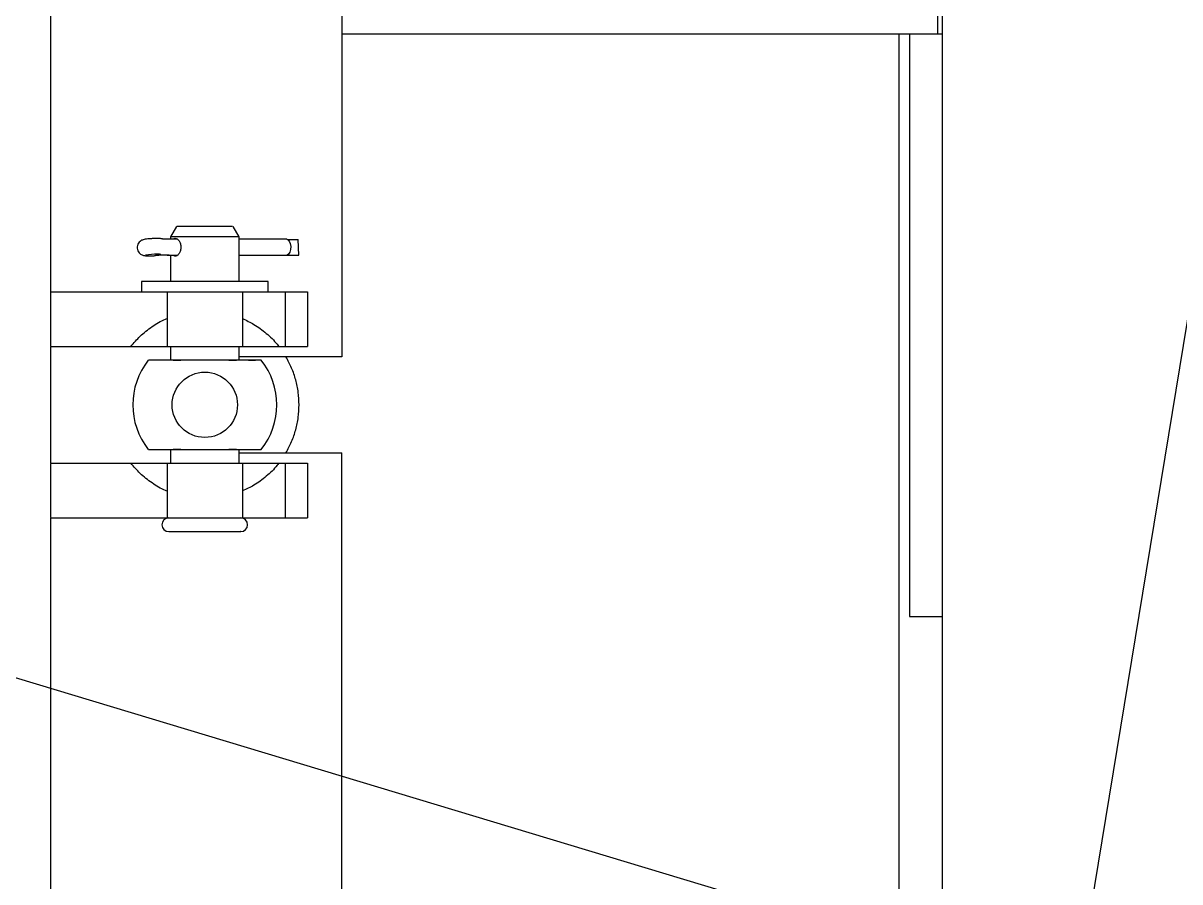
# Model space of a CAD drawing. Header units: millimetres. Extents: x 1293 to 41893, y 1011 to 26911.
# Drawn here: x 24196.6 to 24421.6, y 15618.6 to 15785.6 of the extents above; entities that cross this region are included whole.
import ezdxf

# ---------------------------------------------------------------- set-up
doc = ezdxf.new("R2010")
doc.units = ezdxf.units.MM
doc.header["$LTSCALE"] = 50
doc.layers.add('CAPA_1', color=7, linetype='Continuous')
doc.layers.add('MAQUINAS', color=11, linetype='Continuous')
doc.dimstyles.new('SLDDIMSTYLE2', dxfattribs={"dimtxt": 0.18, "dimasz": 30.769231, "dimexe": 0, "dimexo": 0.0625, "dimgap": 0, "dimtad": 0, "dimtih": 1, "dimtoh": 1, "dimdec": 0, "dimrnd": 1e-09, "dimzin": 0, "dimdsep": 46, "dimtxsty": 'Standard', "dimblk1": 'DOT', "dimblk2": 'DOT', "dimsah": 1, "dimcen": 0.09, "dimadec": 0, "dimazin": 0, "dimtfac": 30.769231, "dimtdec": 0, "dimtofl": 0, "dimtmove": 0, "dimatfit": 3, "dimldrblk": 'DOT', "dimfxl": 1, "dimfrac": 2, "dimtolj": 1, "dimtzin": 0, "dimarcsym": 0})

# ---------------------------------------------------------------- blocks, each defined once
blk = doc.blocks.new('_Dot')
at = {"color": 0, "linetype": 'ByBlock', "lineweight": -2}
blk.add_line((-0.5, 0), (-1, 0), dxfattribs=at)
at = {"color": 0, "linetype": 'ByBlock', "const_width": 0.5}
blk.add_lwpolyline([(-0.25, 0, 1), (0.25, 0, 1)], format="xyb", close=True, dxfattribs=at)

msp = doc.modelspace()

# ---------------------------------------------------------------- linework, layer by layer
at = {"color": 7, "linetype": 'Continuous', "lineweight": 25}
for p, q in [((24401.3762557, 15595.8869991), (24644.7938327, 17078.1440349)), ((24375.3251899, 16385.8983679), (24375.3251899, 15534.5737325)), ((24374.4785232, 15783.5301166), (24374.4785232, 15921.0287832)), ((24258.5758566, 15783.5301166), (24375.3251899, 15783.5301166)), ((24366.9251899, 15783.5301166), (24366.9251899, 15534.5737325)), ((24368.9751899, 15783.5301166), (24368.9751899, 15670.1967832)), ((24368.9751899, 15670.1967832), (24375.3251899, 15670.1967832))]:
    msp.add_line(p, q, dxfattribs=at)
at = {"layer": 'MAQUINAS', "linetype": 'Continuous', "lineweight": 25}
for p, q in [((24258.5758566, 16102.0450346), (24258.5758566, 15720.7117012)), ((24201.9091899, 16089.3783679), (24201.9091899, 15733.3783679)), ((24226.3972238, 15746.0450346), (24225.2425232, 15744.0450346)), ((24238.5758566, 15744.0450346), (24237.421156, 15746.0450346)), ((24226.5986405, 15743.5783679), (24224.9097893, 15743.5783679)), ((24225.2425232, 15744.0450346), (24225.2425232, 15743.5783679)), ((24238.5758566, 15735.3783679), (24238.5758566, 15744.0450346)), ((24247.8482299, 15743.5783679), (24238.5758566, 15743.5783679)), ((24247.9278261, 15743.5704035), (24250.0624778, 15743.5704035)), ((24250.2216702, 15740.5196657), (24250.0624778, 15743.5704035)), ((24224.9097893, 15740.5117012), (24224.9893855, 15740.5196657)), ((24224.9097893, 15740.5117012), (24226.5986405, 15740.5117012)), ((24224.9893855, 15740.5196657), (24226.6061756, 15740.5196657)), ((24225.2425232, 15740.5117012), (24225.2425232, 15735.3783679)), ((24238.5758566, 15740.5196657), (24250.2216702, 15740.5196657)), ((24238.5758566, 15740.5117012), (24250.142074, 15740.5117012)), ((24250.142074, 15740.5117012), (24250.2216702, 15740.5196657)), ((24244.2425232, 15735.3783679), (24219.5758566, 15735.3783679)), ((24219.5758566, 15735.3783679), (24219.5758566, 15733.3783679)), ((24244.2425232, 15733.3783679), (24244.2425232, 15735.3783679)), ((24201.9091899, 15733.3783679), (24247.5422956, 15733.3783679)), ((24201.9091899, 15733.2616946), (24201.9091899, 15722.8283746)), ((24224.5758566, 15733.3783679), (24224.5758566, 15722.7117012)), ((24239.2425232, 15733.3783679), (24239.2425232, 15722.7117012)), ((24247.5420123, 15733.3783679), (24247.5420123, 15722.7117012)), ((24251.9091899, 15733.3783679), (24251.9091899, 15722.7117012)), ((24201.9091899, 15722.7117012), (24247.5422956, 15722.7117012)), ((24201.9091899, 15722.7117012), (24201.9091899, 15700.0450346)), ((24225.2425232, 15722.7117012), (24225.2425232, 15720.0450346)), ((24238.5758566, 15720.0450346), (24238.5758566, 15722.7117012)), ((24225.7465519, 15720.0448265), (24227.2615729, 15720.0450346)), ((24258.5758566, 15720.7117012), (24238.5758566, 15720.7117012)), ((24225.2425232, 15702.7117012), (24225.2425232, 15700.0450346)), ((24238.071828, 15702.7119094), (24236.5568069, 15702.7117012)), ((24238.5758566, 15700.0450346), (24238.5758566, 15702.7117012)), ((24238.5758566, 15702.0450346), (24258.5758566, 15702.0450346)), ((24258.5758566, 15571.3783679), (24258.5758566, 15702.0450346)), ((24201.9091899, 15700.0450346), (24247.5422956, 15700.0450346)), ((24201.9091899, 15699.9283612), (24201.9091899, 15689.4950412)), ((24224.5758566, 15700.0450346), (24224.5758566, 15689.3783679)), ((24239.2425232, 15700.0450346), (24239.2425232, 15689.3783679)), ((24247.5420123, 15700.0450346), (24247.5420123, 15689.3783679)), ((24251.9091899, 15700.0450346), (24251.9091899, 15689.3783679)), ((24201.9091899, 15689.3783679), (24247.5422956, 15689.3783679)), ((24201.9091899, 15689.3783679), (24201.9091899, 15614.7117012))]:
    msp.add_line(p, q, dxfattribs=at)
at = {"layer": 'MAQUINAS', "linetype": 'Continuous', "lineweight": 25, "flags": 128}
for points in [[(24247.8482299, 15743.5783679), (24248.0723798, 15743.5140208), (24248.3420011, 15743.2339984), (24248.5364502, 15742.7729669), (24248.626124, 15742.2011144), (24248.5973705, 15741.6055001), (24248.4545671, 15741.076801), (24248.2194544, 15740.6955067), (24247.9278261, 15740.5196657)], [(24223.3827194, 15740.6278116), (24223.1312313, 15740.6628538), (24222.688029, 15740.6757318), (24222.1217164, 15740.6644522), (24221.5199535, 15740.6307609), (24220.9758878, 15740.5798731), (24220.5737357, 15740.5196657), (24220.3757468, 15740.4594583), (24220.412568, 15740.4085705), (24220.6784996, 15740.3748793), (24221.132378, 15740.3635996), (24221.7039467, 15740.3764776), (24222.3047321, 15740.4115198)]]:
    msp.add_lwpolyline(points, dxfattribs=at)
at = {"layer": 'MAQUINAS', "linetype": 'Continuous', "lineweight": 25}
msp.add_circle((24231.9091899, 15711.3783679), 6.354904, dxfattribs=at)
for centre, radius, start, end in [((24225.1211156, 15703.8730606), 36.6468419, 90.205954804, 94.407641873), ((24224.6816896, 15747.9371575), 7.4238711, 259.922966439, 272.375408637), ((24231.9091899, 15711.3783679), 14, 141.671869686, 218.330036905), ((24231.9091899, 15711.3783679), 14, 321.672279499, 38.330228641), ((24224.9091899, 15688.0450346), 1.3333333, 90, 270), ((24238.9091899, 15688.0450346), 1.3333333, 270, 90)]:
    msp.add_arc(centre, radius, start, end, dxfattribs=at)
for points, knots in [([(24237.3233913, 15746.0450346), (24237.3285673, 15746.0450346), (24237.3418554, 15746.0450346), (24236.4137793, 15746.0450346), (24234.7992862, 15746.0450346), (24232.7098766, 15746.0450346), (24230.5115772, 15746.0450346), (24228.5089475, 15746.0450346), (24227.0793832, 15746.0450346), (24226.3717455, 15746.0450346), (24226.4691131, 15746.0450346), (24226.4949885, 15746.0450346)], [0, 0, 0, 0, 0.0797584539, 0.2047584539, 0.3297584539, 0.4547584539, 0.5797584539, 0.7047584539, 0.8297584539, 0.9547584539, 1, 1, 1, 1]), ([(24221.6461291, 15743.7036695), (24221.5728579, 15743.7001626), (24221.2914294, 15743.6866926), (24220.8169086, 15743.6428907), (24220.3308422, 15743.5788833), (24219.9931096, 15743.5107599), (24219.6434654, 15743.3874094), (24219.2999759, 15743.1768352), (24218.9906608, 15742.8410096), (24218.7759875, 15742.3850081), (24218.7196961, 15741.8456394), (24218.8524985, 15741.3350611), (24219.1103391, 15740.9430727), (24219.4029983, 15740.6849744), (24219.6965315, 15740.526124), (24219.9653266, 15740.4397112), (24220.2266402, 15740.3916302), (24220.539071, 15740.3634872), (24220.9910599, 15740.3519078), (24221.4837042, 15740.3602035), (24221.7869412, 15740.3743823), (24221.8923903, 15740.3793129)], [0, 0, 0, 0, 0.02530834006, 0.09720714776, 0.17171136807, 0.23663550496, 0.27868718363, 0.32661021155, 0.37934639309, 0.43665067682, 0.49910600967, 0.5640319807, 0.61589791207, 0.66034511835, 0.69954507892, 0.73444326615, 0.76913049596, 0.82234316184, 0.89492947417, 0.96346228053, 1, 1, 1, 1]), ([(24223.779515, 15743.605386), (24223.7412252, 15743.6189727), (24223.6179245, 15743.6627247), (24223.4006182, 15743.6957788), (24223.0866711, 15743.7278239), (24222.6352025, 15743.7374739), (24222.1149548, 15743.7305061), (24221.7811329, 15743.7113974), (24221.6461291, 15743.7036695)], [0, 0, 0, 0, 0.0536561037, 0.172783204, 0.3555328581, 0.6048173139, 0.8401807832, 1, 1, 1, 1]), ([(24224.9097893, 15743.5783679), (24224.793469, 15743.5788653), (24224.4616694, 15743.5802841), (24224.0457801, 15743.5972657), (24223.7877894, 15743.6165304), (24223.6851144, 15743.636592), (24223.7060141, 15743.6312968), (24223.7073035, 15743.6309701)], [0, 0, 0, 0, 0.1868427367, 0.5329622953, 0.8024917383, 0.9878149627, 1, 1, 1, 1]), ([(24238.5503137, 15744.0450346), (24238.5578287, 15744.0450346), (24238.59275, 15744.0450346), (24238.3975173, 15744.0450346), (24237.9640654, 15744.0450346), (24237.2782524, 15744.0450346), (24236.3913814, 15744.0450346), (24235.3308496, 15744.0450346), (24234.1392041, 15744.0450346), (24232.8617581, 15744.0450346), (24231.547736, 15744.0450346), (24230.2475847, 15744.0450346), (24229.0113358, 15744.0450346), (24227.886278, 15744.0450346), (24226.9164579, 15744.0450346), (24226.1361195, 15744.0450346), (24225.5865426, 15744.0450346), (24225.2777669, 15744.0450346), (24225.270938, 15744.0450346), (24225.2680661, 15744.0450346)], [0, 0, 0, 0, 0.0171380243, 0.0796380243, 0.1421380243, 0.2046380243, 0.2671380243, 0.3296380243, 0.3921380243, 0.4546380243, 0.5171380243, 0.5796380243, 0.6421380243, 0.7046380243, 0.7671380243, 0.8296380243, 0.8921380243, 0.9546380243, 1, 1, 1, 1]), ([(24225.8251463, 15743.5704035), (24225.8379386, 15743.5948853), (24225.8858625, 15743.6866022), (24226.0091815, 15743.7433383), (24226.171519, 15743.7844532), (24226.3523994, 15743.7483123), (24226.6021382, 15743.6188541), (24226.9106062, 15743.2973294), (24227.1370754, 15742.8180752), (24227.2359772, 15742.3835686), (24227.2459134, 15742.1567926), (24227.2508101, 15742.0450346)], [0, 0, 0, 0, 0.0356687175, 0.1336267049, 0.2288085372, 0.3239903695, 0.421948357, 0.6144106016, 0.8068771398, 0.9048267277, 1, 1, 1, 1]), ([(24221.8923903, 15740.3793129), (24222.0001095, 15740.3848722), (24222.1537526, 15740.3928017), (24222.2950301, 15740.4056409), (24222.337258, 15740.4094786)], [0, 0, 0, 0, 0.7010999488, 1, 1, 1, 1]), ([(24227.2508101, 15742.0450346), (24227.2459135, 15741.9332766), (24227.2359773, 15741.7065006), (24227.1370752, 15741.2719934), (24226.9106079, 15740.7927438), (24226.6021333, 15740.4712033), (24226.3524079, 15740.3417775), (24226.1714877, 15740.3055398), (24226.0093, 15740.347019), (24225.8877472, 15740.4016583), (24225.84112, 15740.4901373), (24225.8297561, 15740.5117012)], [0, 0, 0, 0, 0.095565185, 0.1939181181, 0.3871772116, 0.5804319938, 0.6787933611, 0.7743671413, 0.8699409215, 0.9683022888, 1, 1, 1, 1]), ([(24247.5420674, 15733.3783679), (24248.096585, 15733.3783679), (24249.2056201, 15733.3783679), (24250.6023086, 15733.3783679), (24251.6878899, 15733.3783679), (24251.8354232, 15733.3783679), (24251.9091899, 15733.3783679)], [0, 0, 0, 0, 0.208559091, 0.4171181819, 0.708559091, 1, 1, 1, 1]), ([(24217.5251841, 15722.7117012), (24218.1058398, 15723.4033313), (24219.3282307, 15724.8593444), (24221.6353873, 15726.6154857), (24223.4308025, 15727.7485261), (24224.4722678, 15728.1183052), (24224.5758566, 15728.1550851)], [0, 0, 0, 0, 0.30007954283, 0.63172462067, 0.96336969851, 1, 1, 1, 1]), ([(24239.2425232, 15728.1438216), (24239.9948956, 15727.7960975), (24241.6530281, 15727.0297582), (24243.8958392, 15725.309169), (24245.4879738, 15723.8452986), (24246.1406817, 15722.9031741), (24246.2265232, 15722.7792697)], [0, 0, 0, 0, 0.27854775678, 0.61388365562, 0.94921955446, 1, 1, 1, 1]), ([(24247.5420674, 15722.7117012), (24248.0965849, 15722.7117012), (24249.2056201, 15722.7117012), (24250.6023086, 15722.7117012), (24251.6878899, 15722.7117012), (24251.8354232, 15722.7117012), (24251.9091899, 15722.7117012)], [0, 0, 0, 0, 0.2085590911, 0.4171181823, 0.7085590911, 1, 1, 1, 1]), ([(24242.8716533, 15720.0450346), (24242.8811065, 15720.0450346), (24242.9228899, 15720.0450348), (24242.6800125, 15720.0450308), (24242.1424928, 15720.0450483), (24241.3938968, 15720.0449916), (24240.5792429, 15720.0451329), (24239.7613004, 15720.0450766), (24238.6879414, 15720.0451284), (24237.2954773, 15720.0443877), (24235.5954273, 15720.0452072), (24233.7681609, 15720.0449857), (24231.9091619, 15720.0450602), (24230.050331, 15720.0449812), (24228.4250302, 15720.0451983), (24227.0719655, 15720.0446332), (24225.9901118, 15720.0446994), (24224.8102426, 15720.0451662), (24223.6256014, 15720.0451349), (24222.5172885, 15720.0450074), (24221.6759983, 15720.045042), (24221.138337, 15720.0450325), (24220.8954926, 15720.0450347), (24220.9372731, 15720.0450346), (24220.9467251, 15720.0450346)], [0, 0, 0, 0, 0.0157307879, 0.069530594, 0.1233304001, 0.1771302062, 0.2110848172, 0.2468930286, 0.2848003899, 0.3366816525, 0.3924009526, 0.4462007587, 0.5000005648, 0.5538003709, 0.607600177, 0.6452274577, 0.6810626813, 0.7152722985, 0.771290351, 0.8228709347, 0.8766707408, 0.9304705469, 0.984270353, 1, 1, 1, 1]), ([(24236.5568069, 15720.0450346), (24236.9492173, 15720.0449401), (24237.4707191, 15720.0448144), (24237.9395069, 15720.0448426), (24238.0555496, 15720.0448496)], [0, 0, 0, 0, 0.7524622339, 1, 1, 1, 1]), ([(24240.4394731, 15720.0451017), (24240.5815983, 15720.0451158), (24241.1213405, 15720.0451693), (24241.4951959, 15720.0450917), (24241.7706074, 15720.0450346)], [0, 0, 0, 0, 0.2633204965, 1, 1, 1, 1]), ([(24220.9467034, 15702.7117012), (24220.9372643, 15702.7117012), (24220.8955044, 15702.711701), (24221.138376, 15702.711705), (24221.6758846, 15702.7116876), (24222.4244834, 15702.7117442), (24223.2391368, 15702.7116029), (24224.0570794, 15702.7116593), (24225.1304384, 15702.7116074), (24226.5229025, 15702.7123481), (24228.2229524, 15702.7115286), (24230.0502189, 15702.7117502), (24231.9092179, 15702.7116757), (24233.7680488, 15702.7117546), (24235.3933496, 15702.7115375), (24236.7464143, 15702.7121026), (24237.828268, 15702.7120364), (24239.0081371, 15702.7115696), (24240.1927786, 15702.7116009), (24241.3010906, 15702.7117284), (24242.1423839, 15702.7116938), (24242.6800339, 15702.7117033), (24242.9228723, 15702.7117011), (24242.8811159, 15702.7117012), (24242.8716783, 15702.7117012)], [0, 0, 0, 0, 0.0157124749, 0.0695143406, 0.1233162062, 0.1771180719, 0.2110739827, 0.2468835649, 0.2847923773, 0.3366756261, 0.3923970591, 0.4461989248, 0.5000007904, 0.5538026561, 0.6076045217, 0.6452332429, 0.6810698383, 0.7152807651, 0.7713009622, 0.8228835204, 0.876685386, 0.9304872517, 0.9842891173, 1, 1, 1, 1]), ([(24227.2615729, 15702.7117012), (24226.8691625, 15702.7117958), (24226.3476608, 15702.7119214), (24225.8788731, 15702.7118932), (24225.7628305, 15702.7118862)], [0, 0, 0, 0, 0.75246238004, 1, 1, 1, 1]), ([(24224.5758566, 15694.6016508), (24224.4722678, 15694.6384307), (24223.4308025, 15695.0082098), (24221.6353873, 15696.1412502), (24219.3282307, 15697.8973914), (24218.1058398, 15699.3534045), (24217.5251841, 15700.0450346)], [0, 0, 0, 0, 0.0366303015, 0.3682753793, 0.6999204572, 1, 1, 1, 1]), ([(24246.2265232, 15699.9774661), (24246.1406817, 15699.8535617), (24245.4879738, 15698.9114372), (24243.8958392, 15697.4475668), (24241.6530281, 15695.7269777), (24239.9948956, 15694.9606383), (24239.2425232, 15694.6129143)], [0, 0, 0, 0, 0.0507804455, 0.3861163444, 0.7214522432, 1, 1, 1, 1]), ([(24247.5420674, 15700.0450346), (24248.096585, 15700.0450346), (24249.2056201, 15700.0450346), (24250.6023086, 15700.0450346), (24251.6878899, 15700.0450346), (24251.8354232, 15700.0450346), (24251.9091899, 15700.0450346)], [0, 0, 0, 0, 0.208559091, 0.4171181819, 0.708559091, 1, 1, 1, 1]), ([(24247.5420674, 15689.3783679), (24248.0965849, 15689.3783679), (24249.2056201, 15689.3783679), (24250.6023086, 15689.3783679), (24251.6878899, 15689.3783679), (24251.8354232, 15689.3783679), (24251.9091899, 15689.3783679)], [0, 0, 0, 0, 0.2085590911, 0.4171181823, 0.7085590911, 1, 1, 1, 1]), ([(24224.9360099, 15686.7117012), (24224.9390254, 15686.7117012), (24224.9461957, 15686.7117012), (24225.2704103, 15686.7117012), (24225.8474659, 15686.7117012), (24226.6668213, 15686.7117012), (24227.6851324, 15686.7117012), (24228.8664431, 15686.7117012), (24230.1645044, 15686.7117012), (24231.5296633, 15686.7117012), (24232.9093866, 15686.7117012), (24234.2507049, 15686.7117012), (24235.5019326, 15686.7117012), (24236.615491, 15686.7117012), (24237.5467055, 15686.7117012), (24238.2668091, 15686.7117012), (24238.7219337, 15686.7117012), (24238.926928, 15686.7117012), (24238.8902606, 15686.7117012), (24238.8823699, 15686.7117012)], [0, 0, 0, 0, 0.0453619757, 0.1078619757, 0.1703619757, 0.2328619757, 0.2953619757, 0.3578619757, 0.4203619757, 0.4828619757, 0.5453619757, 0.6078619757, 0.6703619757, 0.7328619757, 0.7953619757, 0.8578619757, 0.9203619757, 0.9828619757, 1, 1, 1, 1])]:
    msp.add_open_spline(points, degree=3, knots=knots, dxfattribs=at)
for points in [[(24250.2425232, 15711.3783679), (24250.2112985, 15712.1945611), (24250.1488492, 15713.8269474), (24249.6379812, 15716.2289643), (24248.8548468, 15718.556489), (24248.0775648, 15719.9932972), (24247.6889237, 15720.7117012)], [(24247.6889237, 15702.0450346), (24248.0775648, 15702.7634387), (24248.8548468, 15704.2002468), (24249.6379812, 15706.5277716), (24250.1488492, 15708.9297884), (24250.2112985, 15710.5621747), (24250.2425232, 15711.3783679)]]:
    msp.add_open_spline(points, degree=3, dxfattribs=at)

# ---------------------------------------------------------------- leaders
at = {"layer": 'CAPA_1'}
msp.add_leader([(23972.4420342, 15725.4137318), (25425.0842192, 15287.4745643)], dimstyle='SLDDIMSTYLE2', dxfattribs=at)

doc.saveas('drawing.dxf')
